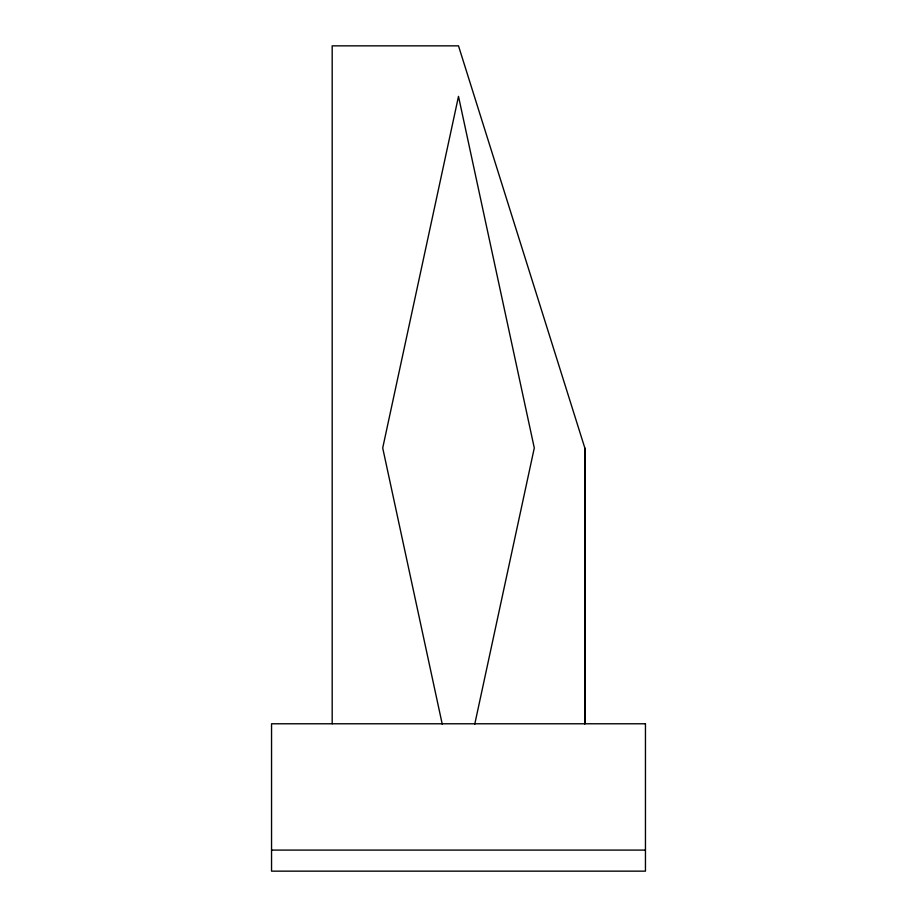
<?xml version="1.0" encoding="UTF-8"?>
<svg xmlns="http://www.w3.org/2000/svg" width="917" height="917" viewBox="0 0 917 917"><rect width="100%" height="100%" fill="white"/><g stroke="black" fill="none" stroke-linecap="round" stroke-linejoin="round"><path stroke-width="1.38" d="M584.817 447.977L584.817 723.777L584.817 447.977L458.5 45.85L332.183 45.85L332.183 723.777M474.742 724.224L534.29 447.977L458.5 96.377L382.71 447.977L442.258 724.224M271.547 850.093L645.453 850.093M645.453 723.777L271.547 723.777L271.547 871.15L645.453 871.15L645.453 723.777"/></g></svg>
